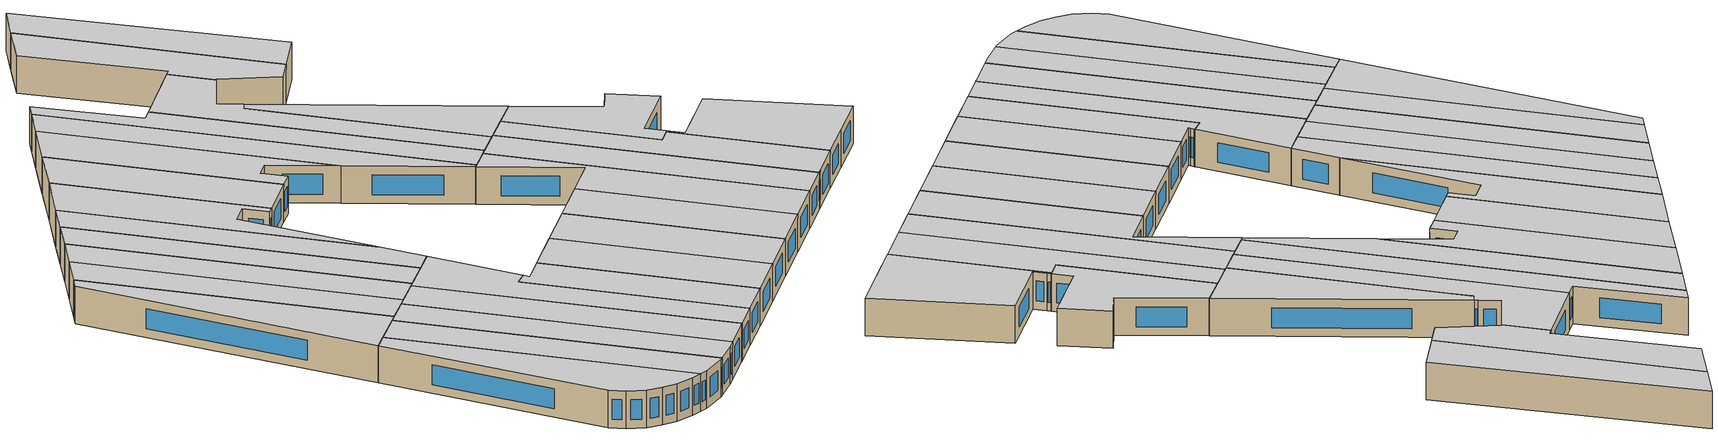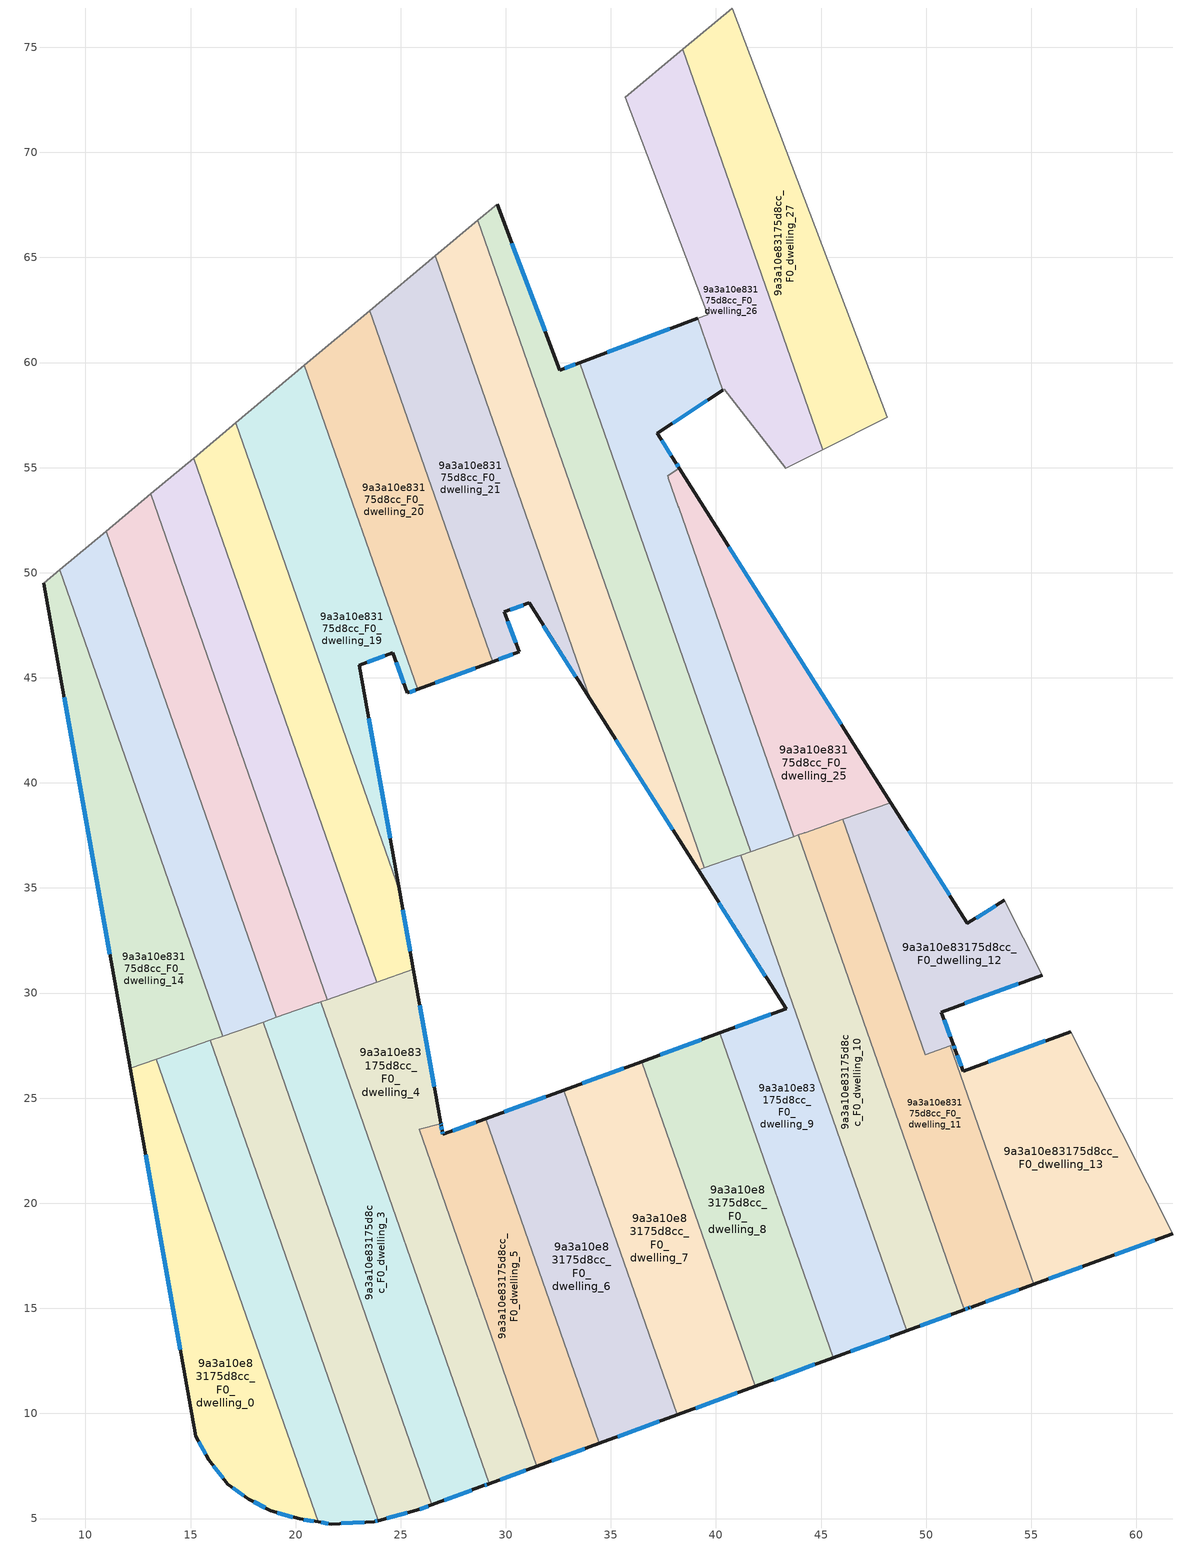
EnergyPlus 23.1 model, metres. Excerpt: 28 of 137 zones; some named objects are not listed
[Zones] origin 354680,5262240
9a3a10e83175d8cc_F0_dwelling_0
 floor ground (EU_floor_Construction): 13.38,26.85 21.07,4.84 20.19,4.98 18.81,5.38 17.77,5.93 16.78,6.64 15.87,7.79 15.25,8.91 12.13,26.41 z0
 wall outside (EU_wall_Construction): 12.13,26.41 15.25,8.91 15.87,7.79 16.78,6.64 17.77,5.93 18.81,5.38 20.19,4.98 21.07,4.84 z0:3
 wall to 9a3a10e83175d8cc_F0_dwelling_1 (EU_wall_Construction): 21.07,4.84 13.38,26.85 z0:3
 wall to 9a3a10e83175d8cc_F0_dwelling_14 (EU_wall_Construction): 13.38,26.85 12.13,26.41 z0:3
 window (EU_Window_Construction): 17.01,6.47 17.54,6.09 / 16.08,7.52 16.57,6.91 / 15.4,8.65 15.72,8.05 / 12.86,22.3 14.52,13.02 / 20.4,4.94 20.86,4.87 / 19.13,5.28 19.87,5.07 / 18.01,5.8 18.56,5.51 z0.7:2.3
 ceiling to 9a3a10e83175d8cc_F1_dwelling_0 (EU_floor_Construction): 21.07,4.84 13.38,26.85 12.13,26.41 15.25,8.91 15.87,7.79 16.78,6.64 17.77,5.93 18.81,5.38 20.19,4.98 z3
9a3a10e83175d8cc_F0_dwelling_1
 floor ground (EU_floor_Construction): 15.94,27.74 23.92,4.9 23.74,4.86 21.7,4.74 21.07,4.84 13.38,26.85 z0
 wall outside (EU_wall_Construction): 21.07,4.84 21.7,4.74 23.74,4.86 23.92,4.9 z0:3
 wall to 9a3a10e83175d8cc_F0_dwelling_2 (EU_wall_Construction): 23.92,4.9 15.94,27.74 z0:3
 wall to 9a3a10e83175d8cc_F0_dwelling_14 (EU_wall_Construction): 15.94,27.74 13.38,26.85 z0:3
 window (EU_Window_Construction): 23.78,4.87 23.88,4.89 / 22.18,4.77 23.26,4.83 / 21.22,4.81 21.55,4.76 z0.7:2.3
 ceiling to 9a3a10e83175d8cc_F1_dwelling_1 (EU_floor_Construction): 23.92,4.9 15.94,27.74 13.38,26.85 21.07,4.84 21.7,4.74 23.74,4.86 z3
9a3a10e83175d8cc_F0_dwelling_10
 floor ground (EU_floor_Construction): 43.91,37.52 51.81,14.93 49.09,13.93 41.18,36.57 z0
 wall outside (EU_wall_Construction): 49.09,13.93 51.81,14.93 z0:3
 wall to 9a3a10e83175d8cc_F0_dwelling_9 (EU_wall_Construction): 41.18,36.57 49.09,13.93 z0:3
 wall to 9a3a10e83175d8cc_F0_dwelling_11 (EU_wall_Construction): 51.81,14.93 43.91,37.52 z0:3
 wall to 9a3a10e83175d8cc_F0_dwelling_24 (EU_wall_Construction): 43.7,37.45 41.65,36.73 z0:3
 wall to 9a3a10e83175d8cc_F0_dwelling_23 (EU_wall_Construction): 41.65,36.73 41.18,36.57 z0:3
 wall to 9a3a10e83175d8cc_F0_dwelling_25 (EU_wall_Construction): 43.91,37.52 43.7,37.45 z0:3
 window (EU_Window_Construction): 49.73,14.17 51.17,14.7 z0.7:2.3
 ceiling to 9a3a10e83175d8cc_F1_dwelling_10 (EU_floor_Construction): 51.81,14.93 43.91,37.52 41.18,36.57 49.09,13.93 z3
9a3a10e83175d8cc_F0_dwelling_11
 floor ground (EU_floor_Construction): 46.04,38.26 49.96,27.07 51.15,27.5 55.12,16.14 52.14,15.05 52.04,15.02 51.81,14.93 43.91,37.52 44.15,37.6 44.2,37.62 44.24,37.64 z0
 wall outside (EU_wall_Construction): 51.81,14.93 52.04,15.02 52.14,15.05 55.12,16.14 z0:3
 wall to 9a3a10e83175d8cc_F0_dwelling_12 (EU_wall_Construction): 51.15,27.5 49.96,27.07 46.04,38.26 z0:3
 wall to 9a3a10e83175d8cc_F0_dwelling_13 (EU_wall_Construction): 55.12,16.14 51.15,27.5 z0:3
 wall to 9a3a10e83175d8cc_F0_dwelling_25 (EU_wall_Construction): 46.04,38.26 44.24,37.64 44.2,37.62 44.15,37.6 43.91,37.52 z0:3
 window (EU_Window_Construction): 52.84,15.31 54.42,15.89 / 52.07,15.03 52.12,15.04 / 51.87,14.95 51.99,15 z0.7:2.3
 ceiling to 9a3a10e83175d8cc_F1_dwelling_11 (EU_floor_Construction): 55.12,16.14 51.15,27.5 49.96,27.07 46.04,38.26 44.24,37.64 44.2,37.62 44.15,37.6 43.91,37.52 51.81,14.93 52.04,15.02 52.14,15.05 z3
9a3a10e83175d8cc_F0_dwelling_12
 floor ground (EU_floor_Construction): 53.71,34.41 55.52,30.84 50.72,29.09 51.29,27.55 49.96,27.07 46.04,38.26 48.33,39.06 51.97,33.31 z0
 wall outside (EU_wall_Construction): 53.71,34.41 51.97,33.31 48.33,39.06 / 51.29,27.55 50.72,29.09 55.52,30.84 z0:3
 wall adiabatic (EU_wall_Construction): 55.52,30.84 53.71,34.41 z0:3
 wall to 9a3a10e83175d8cc_F0_dwelling_25 (EU_wall_Construction): 48.33,39.06 46.04,38.27 z0:3
 wall to 9a3a10e83175d8cc_F0_dwelling_13 (EU_wall_Construction): 51.15,27.5 51.29,27.55 z0:3
 window (EU_Window_Construction): 51.11,34.66 49.18,37.71 / 53.3,34.15 52.38,33.57 / 51.84,29.5 54.39,30.43 / 51.15,27.92 50.85,28.73 z0.7:2.3
 ceiling to 9a3a10e83175d8cc_F1_dwelling_12 (EU_floor_Construction): 55.52,30.84 53.71,34.41 51.97,33.31 48.33,39.06 46.04,38.26 49.96,27.07 51.29,27.55 50.72,29.09 z3
9a3a10e83175d8cc_F0_dwelling_13
 floor ground (EU_floor_Construction): 56.87,28.16 61.73,18.56 58.12,17.25 55.12,16.14 51.15,27.5 51.29,27.55 51.39,27.27 51.76,26.29 z0
 wall outside (EU_wall_Construction): 56.87,28.16 51.76,26.29 51.39,27.27 51.29,27.55 / 55.12,16.14 58.12,17.25 61.73,18.56 z0:3
 wall adiabatic (EU_wall_Construction): 61.73,18.56 56.87,28.16 z0:3
 window (EU_Window_Construction): 51.37,27.34 51.31,27.49 / 51.67,26.52 51.48,27.04 / 55.67,27.72 52.96,26.73 / 58.97,17.55 60.88,18.25 / 55.82,16.4 57.42,16.99 z0.7:2.3
 ceiling to 9a3a10e83175d8cc_F1_dwelling_13 (EU_floor_Construction): 61.73,18.56 56.87,28.16 51.76,26.29 51.39,27.27 51.29,27.55 51.15,27.5 55.12,16.14 58.12,17.25 z3
9a3a10e83175d8cc_F0_dwelling_14
 floor ground (EU_floor_Construction): 8.77,50.13 16.53,27.95 12.13,26.41 8.02,49.5 z0
 wall outside (EU_wall_Construction): 8.02,49.5 12.13,26.41 z0:3
 wall to 9a3a10e83175d8cc_F0_dwelling_15 (EU_wall_Construction): 16.53,27.95 8.77,50.13 z0:3
 wall adiabatic (EU_wall_Construction): 8.77,50.13 8.02,49.5 z0:3
 wall to 9a3a10e83175d8cc_F0_dwelling_2 (EU_wall_Construction): 15.94,27.74 16.53,27.95 z0:3
 window (EU_Window_Construction): 8.99,44.08 11.17,31.84 z0.7:2.3
 ceiling to 9a3a10e83175d8cc_F1_dwelling_14 (EU_floor_Construction): 16.53,27.95 8.77,50.13 8.02,49.5 12.13,26.41 z3
9a3a10e83175d8cc_F0_dwelling_15
 floor ground (EU_floor_Construction): 10.98,51.98 19.07,28.84 16.53,27.95 8.77,50.13 z0
 wall to 9a3a10e83175d8cc_F0_dwelling_16 (EU_wall_Construction): 19.07,28.84 10.98,51.98 z0:3
 wall adiabatic (EU_wall_Construction): 10.98,51.98 8.77,50.13 z0:3
 wall to 9a3a10e83175d8cc_F0_dwelling_2 (EU_wall_Construction): 16.53,27.95 18.45,28.62 z0:3
 wall to 9a3a10e83175d8cc_F0_dwelling_3 (EU_wall_Construction): 18.45,28.62 19.07,28.84 z0:3
 ceiling to 9a3a10e83175d8cc_F1_dwelling_15 (EU_floor_Construction): 19.07,28.84 10.98,51.98 8.77,50.13 16.53,27.95 z3
9a3a10e83175d8cc_F0_dwelling_16
 floor ground (EU_floor_Construction): 13.1,53.75 21.51,29.69 19.07,28.84 10.98,51.98 z0
 wall to 9a3a10e83175d8cc_F0_dwelling_17 (EU_wall_Construction): 21.51,29.69 13.1,53.75 z0:3
 wall adiabatic (EU_wall_Construction): 13.1,53.75 10.98,51.98 z0:3
 wall to 9a3a10e83175d8cc_F0_dwelling_3 (EU_wall_Construction): 19.07,28.84 21.06,29.53 21.1,29.55 21.15,29.57 21.2,29.58 z0:3
 wall to 9a3a10e83175d8cc_F0_dwelling_4 (EU_wall_Construction): 21.2,29.58 21.51,29.69 z0:3
 ceiling to 9a3a10e83175d8cc_F1_dwelling_16 (EU_floor_Construction): 21.51,29.69 13.1,53.75 10.98,51.98 19.07,28.84 z3
9a3a10e83175d8cc_F0_dwelling_17
 floor ground (EU_floor_Construction): 15.14,55.46 23.86,30.51 21.51,29.69 13.1,53.75 z0
 wall to 9a3a10e83175d8cc_F0_dwelling_18 (EU_wall_Construction): 23.86,30.51 15.14,55.46 z0:3
 wall adiabatic (EU_wall_Construction): 15.14,55.46 13.1,53.75 z0:3
 wall to 9a3a10e83175d8cc_F0_dwelling_4 (EU_wall_Construction): 21.51,29.69 23.86,30.51 z0:3
 ceiling to 9a3a10e83175d8cc_F1_dwelling_17 (EU_floor_Construction): 23.86,30.51 15.14,55.46 13.1,53.75 21.51,29.69 z3
9a3a10e83175d8cc_F0_dwelling_18
 floor ground (EU_floor_Construction): 17.15,57.13 24.95,34.82 25.6,31.12 23.86,30.51 15.14,55.46 z0
 wall outside (EU_wall_Construction): 25.6,31.12 24.95,34.82 z0:3
 wall adiabatic (EU_wall_Construction): 17.15,57.13 15.14,55.46 z0:3
 wall to 9a3a10e83175d8cc_F0_dwelling_19 (EU_wall_Construction): 24.95,34.82 17.15,57.13 z0:3
 wall to 9a3a10e83175d8cc_F0_dwelling_4 (EU_wall_Construction): 23.86,30.51 25.6,31.12 z0:3
 window (EU_Window_Construction): 25.45,31.99 25.1,33.95 z0.7:2.3
 ceiling to 9a3a10e83175d8cc_F1_dwelling_18 (EU_floor_Construction): 25.6,31.12 24.95,34.82 17.15,57.13 15.14,55.46 23.86,30.51 z3
9a3a10e83175d8cc_F0_dwelling_19
 floor ground (EU_floor_Construction): 20.42,59.87 25.8,44.46 25.31,44.28 24.62,46.19 23.03,45.61 24.95,34.82 17.15,57.13 z0
 wall outside (EU_wall_Construction): 24.95,34.82 23.03,45.61 24.62,46.19 25.31,44.28 25.8,44.46 z0:3
 wall adiabatic (EU_wall_Construction): 20.42,59.87 17.15,57.13 z0:3
 wall to 9a3a10e83175d8cc_F0_dwelling_20 (EU_wall_Construction): 25.8,44.46 20.42,59.87 z0:3
 window (EU_Window_Construction): 24.5,37.35 23.48,43.07 / 25.43,44.32 25.69,44.42 / 24.78,45.74 25.15,44.73 / 23.4,45.74 24.24,46.05 z0.7:2.3
 ceiling to 9a3a10e83175d8cc_F1_dwelling_19 (EU_floor_Construction): 24.95,34.82 23.03,45.61 24.62,46.19 25.31,44.28 25.8,44.46 20.42,59.87 17.15,57.13 z3
9a3a10e83175d8cc_F0_dwelling_2
 floor ground (EU_floor_Construction): 18.45,28.62 26.48,5.66 25.73,5.38 23.92,4.9 15.94,27.74 z0
 wall outside (EU_wall_Construction): 23.92,4.9 25.73,5.38 26.48,5.66 z0:3
 wall to 9a3a10e83175d8cc_F0_dwelling_3 (EU_wall_Construction): 26.48,5.66 18.45,28.62 z0:3
 window (EU_Window_Construction): 25.91,5.45 26.3,5.59 / 24.35,5.02 25.31,5.27 z0.7:2.3
 ceiling to 9a3a10e83175d8cc_F1_dwelling_2 (EU_floor_Construction): 26.48,5.66 18.45,28.62 15.94,27.74 23.92,4.9 25.73,5.38 z3
9a3a10e83175d8cc_F0_dwelling_20
 floor ground (EU_floor_Construction): 23.54,62.47 29.37,45.77 25.8,44.46 20.42,59.87 z0
 wall outside (EU_wall_Construction): 25.8,44.46 29.37,45.77 z0:3
 wall to 9a3a10e83175d8cc_F0_dwelling_21 (EU_wall_Construction): 29.37,45.77 23.54,62.47 z0:3
 wall adiabatic (EU_wall_Construction): 23.54,62.47 20.42,59.87 z0:3
 window (EU_Window_Construction): 26.64,44.77 28.54,45.46 z0.7:2.3
 ceiling to 9a3a10e83175d8cc_F1_dwelling_20 (EU_floor_Construction): 29.37,45.77 23.54,62.47 20.42,59.87 25.8,44.46 z3
9a3a10e83175d8cc_F0_dwelling_21
 floor ground (EU_floor_Construction): 26.64,65.07 34.02,43.97 31.11,48.56 29.93,48.14 30.63,46.23 29.37,45.77 23.54,62.47 z0
 wall outside (EU_wall_Construction): 29.37,45.77 30.63,46.23 29.93,48.14 31.11,48.56 34.02,43.97 z0:3
 wall adiabatic (EU_wall_Construction): 26.64,65.07 23.54,62.47 z0:3
 wall to 9a3a10e83175d8cc_F0_dwelling_22 (EU_wall_Construction): 34.02,43.97 26.64,65.07 z0:3
 window (EU_Window_Construction): 30.21,48.24 30.83,48.46 / 30.47,46.68 30.1,47.69 / 29.67,45.88 30.34,46.12 / 31.79,47.48 33.34,45.05 z0.7:2.3
 ceiling to 9a3a10e83175d8cc_F1_dwelling_21 (EU_floor_Construction): 34.02,43.97 26.64,65.07 23.54,62.47 29.37,45.77 30.63,46.23 29.93,48.14 31.11,48.56 z3
9a3a10e83175d8cc_F0_dwelling_22
 floor ground (EU_floor_Construction): 28.67,66.77 39.44,35.96 39.21,35.88 39.16,35.86 34.02,43.97 26.64,65.07 z0
 wall outside (EU_wall_Construction): 34.02,43.97 39.16,35.86 z0:3
 wall to 9a3a10e83175d8cc_F0_dwelling_23 (EU_wall_Construction): 39.44,35.96 28.67,66.77 z0:3
 wall adiabatic (EU_wall_Construction): 28.67,66.77 26.64,65.07 z0:3
 wall to 9a3a10e83175d8cc_F0_dwelling_9 (EU_wall_Construction): 39.16,35.86 39.21,35.88 39.44,35.96 z0:3
 window (EU_Window_Construction): 35.23,42.06 37.95,37.76 z0.7:2.3
 ceiling to 9a3a10e83175d8cc_F1_dwelling_22 (EU_floor_Construction): 39.44,35.96 28.67,66.77 26.64,65.07 34.02,43.97 39.16,35.86 39.21,35.88 z3
9a3a10e83175d8cc_F0_dwelling_23
 floor ground (EU_floor_Construction): 33.52,59.99 41.65,36.73 39.44,35.96 28.67,66.77 29.58,67.53 32.58,59.63 z0
 wall outside (EU_wall_Construction): 33.52,59.99 32.58,59.63 29.58,67.53 z0:3
 wall to 9a3a10e83175d8cc_F0_dwelling_24 (EU_wall_Construction): 41.65,36.73 33.52,59.99 z0:3
 wall adiabatic (EU_wall_Construction): 29.58,67.53 28.67,66.77 z0:3
 wall to 9a3a10e83175d8cc_F0_dwelling_9 (EU_wall_Construction): 39.44,35.96 40.94,36.48 41.18,36.56 z0:3
 window (EU_Window_Construction): 31.87,61.49 30.29,65.67 / 33.3,59.91 32.8,59.72 z0.7:2.3
 ceiling to 9a3a10e83175d8cc_F1_dwelling_23 (EU_floor_Construction): 41.65,36.73 33.52,59.99 32.58,59.63 29.58,67.53 28.67,66.77 39.44,35.96 z3
9a3a10e83175d8cc_F0_dwelling_24
 floor ground (EU_floor_Construction): 39.13,62.11 40.32,58.68 37.2,56.63 38.09,55.24 38.25,54.98 37.7,54.62 43.7,37.45 41.65,36.73 33.52,59.99 z0
 wall outside (EU_wall_Construction): 38.25,54.98 38.09,55.24 37.2,56.63 40.32,58.68 / 39.13,62.11 33.52,59.99 z0:3
 wall to 9a3a10e83175d8cc_F0_dwelling_25 (EU_wall_Construction): 37.7,54.62 38.25,54.98 / 43.7,37.45 38.22,53.11 38.22,53.13 37.74,54.5 / 37.73,54.5 37.72,54.54 37.69,54.62 z0:3
 wall to 9a3a10e83175d8cc_F0_dwelling_26 (EU_wall_Construction): 40.32,58.68 39.13,62.11 z0:3
 window (EU_Window_Construction): 37.94,57.11 39.59,58.2 / 37.88,55.56 37.41,56.3 / 38.21,55.04 38.12,55.18 / 37.81,61.61 34.84,60.49 z0.7:2.3
 ceiling to 9a3a10e83175d8cc_F1_dwelling_24 (EU_floor_Construction): 43.7,37.45 37.7,54.62 38.25,54.98 38.09,55.24 37.2,56.63 40.32,58.68 39.13,62.11 33.52,59.99 41.65,36.73 z3
9a3a10e83175d8cc_F0_dwelling_25
 floor ground (EU_floor_Construction): 38.25,54.98 48.33,39.06 43.7,37.45 38.22,53.11 38.22,53.13 37.73,54.5 37.72,54.54 37.7,54.62 z0
 wall outside (EU_wall_Construction): 48.33,39.06 38.25,54.98 z0:3
 window (EU_Window_Construction): 45.96,42.8 40.61,51.24 z0.7:2.3
 ceiling to 9a3a10e83175d8cc_F1_dwelling_25 (EU_floor_Construction): 48.33,39.06 38.25,54.98 37.7,54.62 37.72,54.54 37.73,54.5 38.22,53.13 38.22,53.11 43.7,37.45 z3
9a3a10e83175d8cc_F0_dwelling_26
 floor ground (EU_floor_Construction): 38.41,74.91 45.08,55.85 43.33,54.98 40.39,58.73 40.32,58.68 39.13,62.11 39.6,62.29 35.68,72.62 z0
 wall adiabatic (EU_wall_Construction): 38.41,74.91 35.68,72.62 39.6,62.29 39.13,62.11 / 40.32,58.68 40.39,58.73 43.33,54.98 45.08,55.85 z0:3
 wall to 9a3a10e83175d8cc_F0_dwelling_27 (EU_wall_Construction): 45.08,55.85 38.41,74.91 z0:3
 ceiling to 9a3a10e83175d8cc_F1_dwelling_26 (EU_floor_Construction): 45.08,55.85 38.41,74.91 35.68,72.62 39.6,62.29 39.13,62.11 40.32,58.68 40.39,58.73 43.33,54.98 z3
9a3a10e83175d8cc_F0_dwelling_27
 floor ground (EU_floor_Construction): 40.77,76.87 48.16,57.39 45.08,55.85 38.41,74.91 z0
 wall adiabatic (EU_wall_Construction): 45.08,55.85 48.16,57.39 40.77,76.87 38.41,74.91 z0:3
 ceiling to 9a3a10e83175d8cc_F1_dwelling_27 (EU_floor_Construction): 48.16,57.39 40.77,76.87 38.41,74.91 45.08,55.85 z3
9a3a10e83175d8cc_F0_dwelling_3
 floor ground (EU_floor_Construction): 21.2,29.58 29.21,6.66 29.16,6.64 29.12,6.62 28.97,6.57 26.48,5.66 18.45,28.62 21.06,29.53 21.1,29.55 21.15,29.57 z0
 wall outside (EU_wall_Construction): 26.48,5.66 28.97,6.57 29.12,6.62 29.16,6.64 29.21,6.66 z0:3
 wall to 9a3a10e83175d8cc_F0_dwelling_4 (EU_wall_Construction): 29.21,6.66 21.2,29.58 z0:3
 window (EU_Window_Construction): 29.01,6.58 29.08,6.61 / 27.06,5.87 28.39,6.36 z0.7:2.3
 ceiling to 9a3a10e83175d8cc_F1_dwelling_3 (EU_floor_Construction): 28.97,6.57 29.12,6.62 29.16,6.64 29.21,6.66 21.2,29.58 21.15,29.57 21.1,29.55 21.06,29.53 18.45,28.62 26.48,5.66 z3
9a3a10e83175d8cc_F0_dwelling_4
 floor ground (EU_floor_Construction): 25.6,31.12 26.9,23.84 26.91,23.79 25.87,23.52 31.48,7.49 29.21,6.66 21.2,29.58 z0
 wall outside (EU_wall_Construction): 26.91,23.79 26.9,23.84 25.6,31.12 / 29.21,6.66 31.48,7.49 z0:3
 wall to 9a3a10e83175d8cc_F0_dwelling_5 (EU_wall_Construction): 31.48,7.49 25.87,23.52 26.91,23.79 z0:3
 window (EU_Window_Construction): 26.6,25.55 25.91,29.41 / 29.74,6.85 30.94,7.29 z0.7:2.3
 ceiling to 9a3a10e83175d8cc_F1_dwelling_4 (EU_floor_Construction): 31.48,7.49 25.87,23.52 26.91,23.79 26.9,23.84 25.6,31.12 21.2,29.58 29.21,6.66 z3
9a3a10e83175d8cc_F0_dwelling_5
 floor ground (EU_floor_Construction): 29.05,24.03 34.46,8.58 31.48,7.49 25.87,23.52 26.91,23.79 26.92,23.73 26.97,23.43 27,23.28 z0
 wall outside (EU_wall_Construction): 29.05,24.03 27,23.28 26.97,23.43 26.92,23.73 26.91,23.79 / 31.48,7.49 34.46,8.58 z0:3
 wall to 9a3a10e83175d8cc_F0_dwelling_6 (EU_wall_Construction): 34.46,8.58 29.05,24.03 z0:3
 window (EU_Window_Construction): 26.92,23.74 26.91,23.78 / 26.96,23.5 26.93,23.66 / 26.99,23.31 26.98,23.39 / 28.57,23.85 27.48,23.45 / 32.18,7.74 33.76,8.32 z0.7:2.3
 ceiling to 9a3a10e83175d8cc_F1_dwelling_5 (EU_floor_Construction): 34.46,8.58 29.05,24.03 27,23.28 26.97,23.43 26.92,23.73 26.91,23.79 25.87,23.52 31.48,7.49 z3
9a3a10e83175d8cc_F0_dwelling_6
 floor ground (EU_floor_Construction): 32.76,25.39 38.16,9.93 34.46,8.58 29.05,24.03 z0
 wall outside (EU_wall_Construction): 34.46,8.58 38.16,9.93 / 32.76,25.39 29.05,24.03 z0:3
 wall to 9a3a10e83175d8cc_F0_dwelling_7 (EU_wall_Construction): 38.16,9.93 32.76,25.39 z0:3
 window (EU_Window_Construction): 35.33,8.9 37.29,9.62 / 31.89,25.07 29.93,24.35 z0.7:2.3
 ceiling to 9a3a10e83175d8cc_F1_dwelling_6 (EU_floor_Construction): 38.16,9.93 32.76,25.39 29.05,24.03 34.46,8.58 z3
9a3a10e83175d8cc_F0_dwelling_7
 floor ground (EU_floor_Construction): 36.47,26.74 41.87,11.29 38.16,9.93 32.76,25.39 z0
 wall outside (EU_wall_Construction): 38.16,9.93 41.87,11.29 / 36.47,26.74 32.76,25.39 z0:3
 wall to 9a3a10e83175d8cc_F0_dwelling_8 (EU_wall_Construction): 41.87,11.29 36.47,26.74 z0:3
 window (EU_Window_Construction): 39.03,10.25 41,10.97 / 35.6,26.43 33.63,25.7 z0.7:2.3
 ceiling to 9a3a10e83175d8cc_F1_dwelling_7 (EU_floor_Construction): 41.87,11.29 36.47,26.74 32.76,25.39 38.16,9.93 z3
9a3a10e83175d8cc_F0_dwelling_8
 floor ground (EU_floor_Construction): 40.18,28.1 45.58,12.65 41.87,11.29 36.47,26.74 z0
 wall outside (EU_wall_Construction): 41.87,11.29 45.58,12.65 / 40.18,28.1 36.47,26.74 z0:3
 wall to 9a3a10e83175d8cc_F0_dwelling_9 (EU_wall_Construction): 45.58,12.65 40.18,28.1 z0:3
 window (EU_Window_Construction): 42.74,11.61 44.71,12.33 / 39.31,27.78 37.34,27.06 z0.7:2.3
 ceiling to 9a3a10e83175d8cc_F1_dwelling_8 (EU_floor_Construction): 45.58,12.65 40.18,28.1 36.47,26.74 41.87,11.29 z3
9a3a10e83175d8cc_F0_dwelling_9
 floor ground (EU_floor_Construction): 41.18,36.57 49.09,13.93 45.58,12.65 40.18,28.1 43.34,29.25 39.16,35.86 40.94,36.48 z0
 wall outside (EU_wall_Construction): 45.58,12.65 49.09,13.93 / 39.16,35.86 43.34,29.25 40.18,28.1 z0:3
 window (EU_Window_Construction): 46.41,12.95 48.26,13.63 / 42.6,28.98 40.92,28.37 / 40.14,34.31 42.35,30.81 z0.7:2.3
 ceiling to 9a3a10e83175d8cc_F1_dwelling_9 (EU_floor_Construction): 49.09,13.93 41.18,36.57 40.94,36.48 39.16,35.86 43.34,29.25 40.18,28.1 45.58,12.65 z3
[Building]
EU S2 Campaign: North Axis=0; Terrain=City; Solar Distribution=FullExterior
[Site:Location]
Budapest.Ferenc.Liszt.Intl.AP: Latitude=47.437; Longitude=19.256; Time Zone=1; Elevation=185
[SizingPeriod:WeatherFileDays]
AnnualSizingPeriod: Begin Month=1; Begin Day of Month=1; End Month=12; End Day of Month=31; Day of Week for Start Day=Monday; Use Weather File Daylight Saving Period=No; Use Weather File Rain and Snow Indicators=No
[MATERIAL]
EU_InternalMass_Material: Roughness=MediumRough; Thickness=0.1; Conductivity=1; Density=1800; Specific Heat=900; Thermal Absorptance=0.9; Solar Absorptance=0.7; Visible Absorptance=0.7
[MATERIAL:NOMASS] Roughness=MediumRough; Thermal Absorptance=0.9; Solar Absorptance=0.7; Visible Absorptance=0.7
Name | Thermal Resistance
EU_wall_NoMass | 0.832559
EU_floor_NoMass | 0.872794
[WINDOWMATERIAL:SIMPLEGLAZINGSYSTEM]
EU_Window_SimpleGlazing: UFactor=2.79869; Solar Heat Gain Coefficient=0.75; Visible Transmittance=0.75
[CONSTRUCTION]
EU_wall_Construction: EU_wall_NoMass
EU_floor_Construction: EU_floor_NoMass
EU_Window_Construction: EU_Window_SimpleGlazing
EU_InternalMass_Construction: EU_InternalMass_Material
[ZONE] Type=1; Multiplier=1; Ceiling Height=autocalculate; Floor Area=autocalculate; Part of Total Floor Area=Yes
Name | Volume
9a3a10e83175d8cc_F0_dwelling_0 | 193.944
9a3a10e83175d8cc_F0_dwelling_1 | 193.942
9a3a10e83175d8cc_F0_dwelling_10 | 208.256
9a3a10e83175d8cc_F0_dwelling_11 | 207.422
9a3a10e83175d8cc_F0_dwelling_12 | 138.479
9a3a10e83175d8cc_F0_dwelling_13 | 203.629
9a3a10e83175d8cc_F0_dwelling_14 | 193.95
9a3a10e83175d8cc_F0_dwelling_15 | 193.976
9a3a10e83175d8cc_F0_dwelling_16 | 193.928
9a3a10e83175d8cc_F0_dwelling_17 | 193.931
9a3a10e83175d8cc_F0_dwelling_18 | 193.932
9a3a10e83175d8cc_F0_dwelling_19 | 193.966
9a3a10e83175d8cc_F0_dwelling_2 | 193.969
9a3a10e83175d8cc_F0_dwelling_20 | 193.92
9a3a10e83175d8cc_F0_dwelling_21 | 203.853
9a3a10e83175d8cc_F0_dwelling_22 | 208.466
9a3a10e83175d8cc_F0_dwelling_23 | 202.812
9a3a10e83175d8cc_F0_dwelling_24 | 209.713
9a3a10e83175d8cc_F0_dwelling_25 | 152.463
9a3a10e83175d8cc_F0_dwelling_26 | 186.41
9a3a10e83175d8cc_F0_dwelling_27 | 193.927
9a3a10e83175d8cc_F0_dwelling_3 | 212.152
9a3a10e83175d8cc_F0_dwelling_4 | 212.217
9a3a10e83175d8cc_F0_dwelling_5 | 157.445
9a3a10e83175d8cc_F0_dwelling_6; 9a3a10e83175d8cc_F0_dwelling_8 | 193.945
9a3a10e83175d8cc_F0_dwelling_7 | 193.926
9a3a10e83175d8cc_F0_dwelling_9 | 211.968
[INTERNALMASS] Construction=EU_InternalMass_Construction
Name | Zone or ZoneList | Surface Area
9a3a10e83175d8cc_F0_dwelling_0_EU_InternalMass | 9a3a10e83175d8cc_F0_dwelling_0 | 64.6482
9a3a10e83175d8cc_F0_dwelling_1_EU_InternalMass | 9a3a10e83175d8cc_F0_dwelling_1 | 64.647
9a3a10e83175d8cc_F0_dwelling_2_EU_InternalMass | 9a3a10e83175d8cc_F0_dwelling_2 | 64.6565
9a3a10e83175d8cc_F0_dwelling_3_EU_InternalMass | 9a3a10e83175d8cc_F0_dwelling_3 | 70.7167
9a3a10e83175d8cc_F0_dwelling_4_EU_InternalMass | 9a3a10e83175d8cc_F0_dwelling_4 | 70.7404
9a3a10e83175d8cc_F0_dwelling_5_EU_InternalMass | 9a3a10e83175d8cc_F0_dwelling_5 | 52.4826
9a3a10e83175d8cc_F0_dwelling_6_EU_InternalMass | 9a3a10e83175d8cc_F0_dwelling_6 | 64.6485
9a3a10e83175d8cc_F0_dwelling_7_EU_InternalMass | 9a3a10e83175d8cc_F0_dwelling_7 | 64.6418
9a3a10e83175d8cc_F0_dwelling_8_EU_InternalMass | 9a3a10e83175d8cc_F0_dwelling_8 | 64.6481
9a3a10e83175d8cc_F0_dwelling_9_EU_InternalMass | 9a3a10e83175d8cc_F0_dwelling_9 | 70.6555
9a3a10e83175d8cc_F0_dwelling_10_EU_InternalMass | 9a3a10e83175d8cc_F0_dwelling_10 | 69.4148
9a3a10e83175d8cc_F0_dwelling_11_EU_InternalMass | 9a3a10e83175d8cc_F0_dwelling_11 | 69.1433
9a3a10e83175d8cc_F0_dwelling_12_EU_InternalMass | 9a3a10e83175d8cc_F0_dwelling_12 | 46.1572
9a3a10e83175d8cc_F0_dwelling_13_EU_InternalMass | 9a3a10e83175d8cc_F0_dwelling_13 | 67.8793
9a3a10e83175d8cc_F0_dwelling_14_EU_InternalMass | 9a3a10e83175d8cc_F0_dwelling_14 | 64.6501
9a3a10e83175d8cc_F0_dwelling_15_EU_InternalMass | 9a3a10e83175d8cc_F0_dwelling_15 | 64.6585
9a3a10e83175d8cc_F0_dwelling_16_EU_InternalMass | 9a3a10e83175d8cc_F0_dwelling_16 | 64.6425
9a3a10e83175d8cc_F0_dwelling_17_EU_InternalMass | 9a3a10e83175d8cc_F0_dwelling_17 | 64.6439
9a3a10e83175d8cc_F0_dwelling_18_EU_InternalMass | 9a3a10e83175d8cc_F0_dwelling_18 | 64.6441
9a3a10e83175d8cc_F0_dwelling_19_EU_InternalMass | 9a3a10e83175d8cc_F0_dwelling_19 | 64.6554
9a3a10e83175d8cc_F0_dwelling_20_EU_InternalMass | 9a3a10e83175d8cc_F0_dwelling_20 | 64.6399
9a3a10e83175d8cc_F0_dwelling_21_EU_InternalMass | 9a3a10e83175d8cc_F0_dwelling_21 | 67.9468
9a3a10e83175d8cc_F0_dwelling_22_EU_InternalMass | 9a3a10e83175d8cc_F0_dwelling_22 | 69.4987
9a3a10e83175d8cc_F0_dwelling_23_EU_InternalMass | 9a3a10e83175d8cc_F0_dwelling_23 | 67.6002
9a3a10e83175d8cc_F0_dwelling_24_EU_InternalMass | 9a3a10e83175d8cc_F0_dwelling_24 | 69.9022
9a3a10e83175d8cc_F0_dwelling_25_EU_InternalMass | 9a3a10e83175d8cc_F0_dwelling_25 | 50.8186
9a3a10e83175d8cc_F0_dwelling_26_EU_InternalMass | 9a3a10e83175d8cc_F0_dwelling_26 | 62.1366
9a3a10e83175d8cc_F0_dwelling_27_EU_InternalMass | 9a3a10e83175d8cc_F0_dwelling_27 | 64.6426
[OTHEREQUIPMENT] Fuel Type=Electricity; Design Level Calculation Method=Watts/Area; Power per Zone Floor Area=1; Fraction Latent=0; Fraction Radiant=0; Fraction Lost=0; Carbon Dioxide Generation Rate=0; EndUse Subcategory=EU_Step8_InternalGains
Name | Zone or ZoneList or Space or SpaceList | Schedule
EU_Step8_InternalGain_9a3a10e83175d8cc_F0_dwelling_0_f000 | 9a3a10e83175d8cc_F0_dwelling_0 | EU_Step8_GainSchedule_9a3a10e83175d8cc_F0_dwelling_0_f000
EU_Step8_InternalGain_9a3a10e83175d8cc_F0_dwelling_1_f000 | 9a3a10e83175d8cc_F0_dwelling_1 | EU_Step8_GainSchedule_9a3a10e83175d8cc_F0_dwelling_1_f000
EU_Step8_InternalGain_9a3a10e83175d8cc_F0_dwelling_2_f000 | 9a3a10e83175d8cc_F0_dwelling_2 | EU_Step8_GainSchedule_9a3a10e83175d8cc_F0_dwelling_2_f000
EU_Step8_InternalGain_9a3a10e83175d8cc_F0_dwelling_3_f000 | 9a3a10e83175d8cc_F0_dwelling_3 | EU_Step8_GainSchedule_9a3a10e83175d8cc_F0_dwelling_3_f000
EU_Step8_InternalGain_9a3a10e83175d8cc_F0_dwelling_4_f000 | 9a3a10e83175d8cc_F0_dwelling_4 | EU_Step8_GainSchedule_9a3a10e83175d8cc_F0_dwelling_4_f000
EU_Step8_InternalGain_9a3a10e83175d8cc_F0_dwelling_5_f000 | 9a3a10e83175d8cc_F0_dwelling_5 | EU_Step8_GainSchedule_9a3a10e83175d8cc_F0_dwelling_5_f000
EU_Step8_InternalGain_9a3a10e83175d8cc_F0_dwelling_6_f000 | 9a3a10e83175d8cc_F0_dwelling_6 | EU_Step8_GainSchedule_9a3a10e83175d8cc_F0_dwelling_6_f000
EU_Step8_InternalGain_9a3a10e83175d8cc_F0_dwelling_7_f000 | 9a3a10e83175d8cc_F0_dwelling_7 | EU_Step8_GainSchedule_9a3a10e83175d8cc_F0_dwelling_7_f000
EU_Step8_InternalGain_9a3a10e83175d8cc_F0_dwelling_8_f000 | 9a3a10e83175d8cc_F0_dwelling_8 | EU_Step8_GainSchedule_9a3a10e83175d8cc_F0_dwelling_8_f000
EU_Step8_InternalGain_9a3a10e83175d8cc_F0_dwelling_9_f000 | 9a3a10e83175d8cc_F0_dwelling_9 | EU_Step8_GainSchedule_9a3a10e83175d8cc_F0_dwelling_9_f000
EU_Step8_InternalGain_9a3a10e83175d8cc_F0_dwelling_10_f000 | 9a3a10e83175d8cc_F0_dwelling_10 | EU_Step8_GainSchedule_9a3a10e83175d8cc_F0_dwelling_10_f000
EU_Step8_InternalGain_9a3a10e83175d8cc_F0_dwelling_11_f000 | 9a3a10e83175d8cc_F0_dwelling_11 | EU_Step8_GainSchedule_9a3a10e83175d8cc_F0_dwelling_11_f000
EU_Step8_InternalGain_9a3a10e83175d8cc_F0_dwelling_12_f000 | 9a3a10e83175d8cc_F0_dwelling_12 | EU_Step8_GainSchedule_9a3a10e83175d8cc_F0_dwelling_12_f000
EU_Step8_InternalGain_9a3a10e83175d8cc_F0_dwelling_13_f000 | 9a3a10e83175d8cc_F0_dwelling_13 | EU_Step8_GainSchedule_9a3a10e83175d8cc_F0_dwelling_13_f000
EU_Step8_InternalGain_9a3a10e83175d8cc_F0_dwelling_14_f000 | 9a3a10e83175d8cc_F0_dwelling_14 | EU_Step8_GainSchedule_9a3a10e83175d8cc_F0_dwelling_14_f000
EU_Step8_InternalGain_9a3a10e83175d8cc_F0_dwelling_15_f000 | 9a3a10e83175d8cc_F0_dwelling_15 | EU_Step8_GainSchedule_9a3a10e83175d8cc_F0_dwelling_15_f000
EU_Step8_InternalGain_9a3a10e83175d8cc_F0_dwelling_16_f000 | 9a3a10e83175d8cc_F0_dwelling_16 | EU_Step8_GainSchedule_9a3a10e83175d8cc_F0_dwelling_16_f000
EU_Step8_InternalGain_9a3a10e83175d8cc_F0_dwelling_17_f000 | 9a3a10e83175d8cc_F0_dwelling_17 | EU_Step8_GainSchedule_9a3a10e83175d8cc_F0_dwelling_17_f000
EU_Step8_InternalGain_9a3a10e83175d8cc_F0_dwelling_18_f000 | 9a3a10e83175d8cc_F0_dwelling_18 | EU_Step8_GainSchedule_9a3a10e83175d8cc_F0_dwelling_18_f000
EU_Step8_InternalGain_9a3a10e83175d8cc_F0_dwelling_19_f000 | 9a3a10e83175d8cc_F0_dwelling_19 | EU_Step8_GainSchedule_9a3a10e83175d8cc_F0_dwelling_19_f000
EU_Step8_InternalGain_9a3a10e83175d8cc_F0_dwelling_20_f000 | 9a3a10e83175d8cc_F0_dwelling_20 | EU_Step8_GainSchedule_9a3a10e83175d8cc_F0_dwelling_20_f000
EU_Step8_InternalGain_9a3a10e83175d8cc_F0_dwelling_21_f000 | 9a3a10e83175d8cc_F0_dwelling_21 | EU_Step8_GainSchedule_9a3a10e83175d8cc_F0_dwelling_21_f000
EU_Step8_InternalGain_9a3a10e83175d8cc_F0_dwelling_22_f000 | 9a3a10e83175d8cc_F0_dwelling_22 | EU_Step8_GainSchedule_9a3a10e83175d8cc_F0_dwelling_22_f000
EU_Step8_InternalGain_9a3a10e83175d8cc_F0_dwelling_23_f000 | 9a3a10e83175d8cc_F0_dwelling_23 | EU_Step8_GainSchedule_9a3a10e83175d8cc_F0_dwelling_23_f000
EU_Step8_InternalGain_9a3a10e83175d8cc_F0_dwelling_24_f000 | 9a3a10e83175d8cc_F0_dwelling_24 | EU_Step8_GainSchedule_9a3a10e83175d8cc_F0_dwelling_24_f000
EU_Step8_InternalGain_9a3a10e83175d8cc_F0_dwelling_25_f000 | 9a3a10e83175d8cc_F0_dwelling_25 | EU_Step8_GainSchedule_9a3a10e83175d8cc_F0_dwelling_25_f000
EU_Step8_InternalGain_9a3a10e83175d8cc_F0_dwelling_26_f000 | 9a3a10e83175d8cc_F0_dwelling_26 | EU_Step8_GainSchedule_9a3a10e83175d8cc_F0_dwelling_26_f000
EU_Step8_InternalGain_9a3a10e83175d8cc_F0_dwelling_27_f000 | 9a3a10e83175d8cc_F0_dwelling_27 | EU_Step8_GainSchedule_9a3a10e83175d8cc_F0_dwelling_27_f000
[ZONEVENTILATION:DESIGNFLOWRATE] Schedule=EU_AlwaysOn; Design Flow Rate Calculation Method=AirChanges/Hour; Air Changes per Hour=0.475469; Ventilation Type=Natural; Fan Pressure Rise=0; Fan Total Efficiency=1; Constant Term Coefficient=1; Temperature Term Coefficient=0; Velocity Term Coefficient=0; Velocity Squared Term Coefficient=0; Minimum Indoor Temperature=-100; Maximum Indoor Temperature=100; Delta Temperature=-100; Minimum Outdoor Temperature=-100; Maximum Outdoor Temperature=100; Maximum Wind Speed=40
Name | Zone or ZoneList or Space or SpaceList
EU_ConstantAir_9a3a10e83175d8cc_F0_dwelling_0 | 9a3a10e83175d8cc_F0_dwelling_0
EU_ConstantAir_9a3a10e83175d8cc_F0_dwelling_1 | 9a3a10e83175d8cc_F0_dwelling_1
EU_ConstantAir_9a3a10e83175d8cc_F0_dwelling_2 | 9a3a10e83175d8cc_F0_dwelling_2
EU_ConstantAir_9a3a10e83175d8cc_F0_dwelling_3 | 9a3a10e83175d8cc_F0_dwelling_3
EU_ConstantAir_9a3a10e83175d8cc_F0_dwelling_4 | 9a3a10e83175d8cc_F0_dwelling_4
EU_ConstantAir_9a3a10e83175d8cc_F0_dwelling_5 | 9a3a10e83175d8cc_F0_dwelling_5
EU_ConstantAir_9a3a10e83175d8cc_F0_dwelling_6 | 9a3a10e83175d8cc_F0_dwelling_6
EU_ConstantAir_9a3a10e83175d8cc_F0_dwelling_7 | 9a3a10e83175d8cc_F0_dwelling_7
EU_ConstantAir_9a3a10e83175d8cc_F0_dwelling_8 | 9a3a10e83175d8cc_F0_dwelling_8
EU_ConstantAir_9a3a10e83175d8cc_F0_dwelling_9 | 9a3a10e83175d8cc_F0_dwelling_9
EU_ConstantAir_9a3a10e83175d8cc_F0_dwelling_10 | 9a3a10e83175d8cc_F0_dwelling_10
EU_ConstantAir_9a3a10e83175d8cc_F0_dwelling_11 | 9a3a10e83175d8cc_F0_dwelling_11
EU_ConstantAir_9a3a10e83175d8cc_F0_dwelling_12 | 9a3a10e83175d8cc_F0_dwelling_12
EU_ConstantAir_9a3a10e83175d8cc_F0_dwelling_13 | 9a3a10e83175d8cc_F0_dwelling_13
EU_ConstantAir_9a3a10e83175d8cc_F0_dwelling_14 | 9a3a10e83175d8cc_F0_dwelling_14
EU_ConstantAir_9a3a10e83175d8cc_F0_dwelling_15 | 9a3a10e83175d8cc_F0_dwelling_15
EU_ConstantAir_9a3a10e83175d8cc_F0_dwelling_16 | 9a3a10e83175d8cc_F0_dwelling_16
EU_ConstantAir_9a3a10e83175d8cc_F0_dwelling_17 | 9a3a10e83175d8cc_F0_dwelling_17
EU_ConstantAir_9a3a10e83175d8cc_F0_dwelling_18 | 9a3a10e83175d8cc_F0_dwelling_18
EU_ConstantAir_9a3a10e83175d8cc_F0_dwelling_19 | 9a3a10e83175d8cc_F0_dwelling_19
EU_ConstantAir_9a3a10e83175d8cc_F0_dwelling_20 | 9a3a10e83175d8cc_F0_dwelling_20
EU_ConstantAir_9a3a10e83175d8cc_F0_dwelling_21 | 9a3a10e83175d8cc_F0_dwelling_21
EU_ConstantAir_9a3a10e83175d8cc_F0_dwelling_22 | 9a3a10e83175d8cc_F0_dwelling_22
EU_ConstantAir_9a3a10e83175d8cc_F0_dwelling_23 | 9a3a10e83175d8cc_F0_dwelling_23
EU_ConstantAir_9a3a10e83175d8cc_F0_dwelling_24 | 9a3a10e83175d8cc_F0_dwelling_24
EU_ConstantAir_9a3a10e83175d8cc_F0_dwelling_25 | 9a3a10e83175d8cc_F0_dwelling_25
EU_ConstantAir_9a3a10e83175d8cc_F0_dwelling_26 | 9a3a10e83175d8cc_F0_dwelling_26
EU_ConstantAir_9a3a10e83175d8cc_F0_dwelling_27 | 9a3a10e83175d8cc_F0_dwelling_27
[HVACTEMPLATE:THERMOSTAT] Constant Heating Setpoint=20; Constant Cooling Setpoint=50
EU_HeatOnly_9a3a10e83175d8cc_F0_dwelling_0; EU_HeatOnly_9a3a10e83175d8cc_F0_dwelling_1; EU_HeatOnly_9a3a10e83175d8cc_F0_dwelling_2; EU_HeatOnly_9a3a10e83175d8cc_F0_dwelling_3; EU_HeatOnly_9a3a10e83175d8cc_F0_dwelling_4; EU_HeatOnly_9a3a10e83175d8cc_F0_dwelling_5; EU_HeatOnly_9a3a10e83175d8cc_F0_dwelling_6; EU_HeatOnly_9a3a10e83175d8cc_F0_dwelling_7
[HVACTEMPLATE:ZONE:IDEALLOADSAIRSYSTEM] System Availability Schedule=EU_AlwaysOn; Maximum Heating Supply Air Temperature=50; Minimum Cooling Supply Air Temperature=13; Maximum Heating Supply Air Humidity Ratio=0.0156; Minimum Cooling Supply Air Humidity Ratio=0.0077; Heating Limit=NoLimit; Cooling Limit=NoLimit; Heating Availability Schedule=EU_AlwaysOn; Cooling Availability Schedule=EU_CoolingOff; Dehumidification Control Type=ConstantSensibleHeatRatio; Cooling Sensible Heat Ratio=0.7; Dehumidification Setpoint=60; Humidification Control Type=None; Humidification Setpoint=30; Outdoor Air Method=None; Outdoor Air Flow Rate per Person=0.00944; Outdoor Air Flow Rate per Zone Floor Area=0; Outdoor Air Flow Rate per Zone=0; Demand Controlled Ventilation Type=None; Outdoor Air Economizer Type=NoEconomizer; Heat Recovery Type=None; Sensible Heat Recovery Effectiveness=0.7; Latent Heat Recovery Effectiveness=0.65
Name | Template Thermostat
9a3a10e83175d8cc_F0_dwelling_0 | EU_HeatOnly_9a3a10e83175d8cc_F0_dwelling_0
9a3a10e83175d8cc_F0_dwelling_1 | EU_HeatOnly_9a3a10e83175d8cc_F0_dwelling_1
9a3a10e83175d8cc_F0_dwelling_2 | EU_HeatOnly_9a3a10e83175d8cc_F0_dwelling_2
9a3a10e83175d8cc_F0_dwelling_3 | EU_HeatOnly_9a3a10e83175d8cc_F0_dwelling_3
9a3a10e83175d8cc_F0_dwelling_4 | EU_HeatOnly_9a3a10e83175d8cc_F0_dwelling_4
9a3a10e83175d8cc_F0_dwelling_5 | EU_HeatOnly_9a3a10e83175d8cc_F0_dwelling_5
9a3a10e83175d8cc_F0_dwelling_6 | EU_HeatOnly_9a3a10e83175d8cc_F0_dwelling_6
9a3a10e83175d8cc_F0_dwelling_7 | EU_HeatOnly_9a3a10e83175d8cc_F0_dwelling_7
9a3a10e83175d8cc_F0_dwelling_8 | EU_HeatOnly_9a3a10e83175d8cc_F0_dwelling_8
9a3a10e83175d8cc_F0_dwelling_9 | EU_HeatOnly_9a3a10e83175d8cc_F0_dwelling_9
9a3a10e83175d8cc_F0_dwelling_10 | EU_HeatOnly_9a3a10e83175d8cc_F0_dwelling_10
9a3a10e83175d8cc_F0_dwelling_11 | EU_HeatOnly_9a3a10e83175d8cc_F0_dwelling_11
9a3a10e83175d8cc_F0_dwelling_12 | EU_HeatOnly_9a3a10e83175d8cc_F0_dwelling_12
9a3a10e83175d8cc_F0_dwelling_13 | EU_HeatOnly_9a3a10e83175d8cc_F0_dwelling_13
9a3a10e83175d8cc_F0_dwelling_14 | EU_HeatOnly_9a3a10e83175d8cc_F0_dwelling_14
9a3a10e83175d8cc_F0_dwelling_15 | EU_HeatOnly_9a3a10e83175d8cc_F0_dwelling_15
9a3a10e83175d8cc_F0_dwelling_16 | EU_HeatOnly_9a3a10e83175d8cc_F0_dwelling_16
9a3a10e83175d8cc_F0_dwelling_17 | EU_HeatOnly_9a3a10e83175d8cc_F0_dwelling_17
9a3a10e83175d8cc_F0_dwelling_18 | EU_HeatOnly_9a3a10e83175d8cc_F0_dwelling_18
9a3a10e83175d8cc_F0_dwelling_19 | EU_HeatOnly_9a3a10e83175d8cc_F0_dwelling_19
9a3a10e83175d8cc_F0_dwelling_20 | EU_HeatOnly_9a3a10e83175d8cc_F0_dwelling_20
9a3a10e83175d8cc_F0_dwelling_21 | EU_HeatOnly_9a3a10e83175d8cc_F0_dwelling_21
9a3a10e83175d8cc_F0_dwelling_22 | EU_HeatOnly_9a3a10e83175d8cc_F0_dwelling_22
9a3a10e83175d8cc_F0_dwelling_23 | EU_HeatOnly_9a3a10e83175d8cc_F0_dwelling_23
9a3a10e83175d8cc_F0_dwelling_24 | EU_HeatOnly_9a3a10e83175d8cc_F0_dwelling_24
9a3a10e83175d8cc_F0_dwelling_25 | EU_HeatOnly_9a3a10e83175d8cc_F0_dwelling_25
9a3a10e83175d8cc_F0_dwelling_26 | EU_HeatOnly_9a3a10e83175d8cc_F0_dwelling_26
9a3a10e83175d8cc_F0_dwelling_27 | EU_HeatOnly_9a3a10e83175d8cc_F0_dwelling_27
[SIZING:ZONE] Zone Cooling Design Supply Air Temperature Input Method=SupplyAirTemperature; Zone Cooling Design Supply Air Temperature=13; Zone Heating Design Supply Air Temperature Input Method=SupplyAirTemperature; Zone Heating Design Supply Air Temperature=50; Zone Cooling Design Supply Air Humidity Ratio=0.008; Zone Heating Design Supply Air Humidity Ratio=0.008; Cooling Design Air Flow Method=DesignDay; Cooling Design Air Flow Rate=0; Cooling Minimum Air Flow per Zone Floor Area=0.000762; Cooling Minimum Air Flow=0; Cooling Minimum Air Flow Fraction=0.2; Heating Design Air Flow Method=DesignDay; Heating Design Air Flow Rate=0; Heating Maximum Air Flow per Zone Floor Area=0.002032; Heating Maximum Air Flow=0.141576; Heating Maximum Air Flow Fraction=0.3; Account for Dedicated Outdoor Air System=No; Dedicated Outdoor Air System Control Strategy=NeutralSupplyAir; Dedicated Outdoor Air Low Setpoint Temperature for Design=autosize; Dedicated Outdoor Air High Setpoint Temperature for Design=autosize; Zone Load Sizing Method=Sensible Load Only No Latent Load; Zone Latent Cooling Design Supply Air Humidity Ratio Input Method=HumidityRatioDifference; Zone Cooling Design Supply Air Humidity Ratio Difference=0.005; Zone Latent Heating Design Supply Air Humidity Ratio Input Method=HumidityRatioDifference; Zone Humidification Design Supply Air Humidity Ratio Difference=0.005
9a3a10e83175d8cc_F0_dwelling_0; 9a3a10e83175d8cc_F0_dwelling_1; 9a3a10e83175d8cc_F0_dwelling_2; 9a3a10e83175d8cc_F0_dwelling_3; 9a3a10e83175d8cc_F0_dwelling_4; 9a3a10e83175d8cc_F0_dwelling_5; 9a3a10e83175d8cc_F0_dwelling_6; 9a3a10e83175d8cc_F0_dwelling_7; 9a3a10e83175d8cc_F0_dwelling_8; 9a3a10e83175d8cc_F0_dwelling_9; 9a3a10e83175d8cc_F0_dwelling_10; 9a3a10e83175d8cc_F0_dwelling_11; 9a3a10e83175d8cc_F0_dwelling_12; 9a3a10e83175d8cc_F0_dwelling_13; 9a3a10e83175d8cc_F0_dwelling_14; 9a3a10e83175d8cc_F0_dwelling_15; 9a3a10e83175d8cc_F0_dwelling_16; 9a3a10e83175d8cc_F0_dwelling_17; 9a3a10e83175d8cc_F0_dwelling_18; 9a3a10e83175d8cc_F0_dwelling_19; 9a3a10e83175d8cc_F0_dwelling_20; 9a3a10e83175d8cc_F0_dwelling_21; 9a3a10e83175d8cc_F0_dwelling_22; 9a3a10e83175d8cc_F0_dwelling_23; 9a3a10e83175d8cc_F0_dwelling_24; 9a3a10e83175d8cc_F0_dwelling_25; 9a3a10e83175d8cc_F0_dwelling_26; 9a3a10e83175d8cc_F0_dwelling_27
[SCHEDULE:CONSTANT]
Name | Hourly Value
EU_AlwaysOn | 1
EU_CoolingOff | 0
[SCHEDULE:FILE] Column Number=1; Rows to Skip at Top=0; Number of Hours of Data=8760; Column Separator=Comma; Interpolate to Timestep=No; Minutes per Item=60; Adjust Schedule for Daylight Savings=Yes
Name | File
EU_Step8_GainSchedule_9a3a10e83175d8cc_F0_dwelling_0_f000 | ../../schedules/9a3a10e83175d8cc/9a3a10e83175d8cc_F0_dwelling_0_f000_gain.csv
EU_Step8_GainSchedule_9a3a10e83175d8cc_F0_dwelling_1_f000 | ../../schedules/9a3a10e83175d8cc/9a3a10e83175d8cc_F0_dwelling_1_f000_gain.csv
EU_Step8_GainSchedule_9a3a10e83175d8cc_F0_dwelling_2_f000 | ../../schedules/9a3a10e83175d8cc/9a3a10e83175d8cc_F0_dwelling_2_f000_gain.csv
EU_Step8_GainSchedule_9a3a10e83175d8cc_F0_dwelling_3_f000 | ../../schedules/9a3a10e83175d8cc/9a3a10e83175d8cc_F0_dwelling_3_f000_gain.csv
EU_Step8_GainSchedule_9a3a10e83175d8cc_F0_dwelling_4_f000 | ../../schedules/9a3a10e83175d8cc/9a3a10e83175d8cc_F0_dwelling_4_f000_gain.csv
EU_Step8_GainSchedule_9a3a10e83175d8cc_F0_dwelling_5_f000 | ../../schedules/9a3a10e83175d8cc/9a3a10e83175d8cc_F0_dwelling_5_f000_gain.csv
EU_Step8_GainSchedule_9a3a10e83175d8cc_F0_dwelling_6_f000 | ../../schedules/9a3a10e83175d8cc/9a3a10e83175d8cc_F0_dwelling_6_f000_gain.csv
EU_Step8_GainSchedule_9a3a10e83175d8cc_F0_dwelling_7_f000 | ../../schedules/9a3a10e83175d8cc/9a3a10e83175d8cc_F0_dwelling_7_f000_gain.csv
EU_Step8_GainSchedule_9a3a10e83175d8cc_F0_dwelling_8_f000 | ../../schedules/9a3a10e83175d8cc/9a3a10e83175d8cc_F0_dwelling_8_f000_gain.csv
EU_Step8_GainSchedule_9a3a10e83175d8cc_F0_dwelling_9_f000 | ../../schedules/9a3a10e83175d8cc/9a3a10e83175d8cc_F0_dwelling_9_f000_gain.csv
EU_Step8_GainSchedule_9a3a10e83175d8cc_F0_dwelling_10_f000 | ../../schedules/9a3a10e83175d8cc/9a3a10e83175d8cc_F0_dwelling_10_f000_gain.csv
EU_Step8_GainSchedule_9a3a10e83175d8cc_F0_dwelling_11_f000 | ../../schedules/9a3a10e83175d8cc/9a3a10e83175d8cc_F0_dwelling_11_f000_gain.csv
EU_Step8_GainSchedule_9a3a10e83175d8cc_F0_dwelling_12_f000 | ../../schedules/9a3a10e83175d8cc/9a3a10e83175d8cc_F0_dwelling_12_f000_gain.csv
EU_Step8_GainSchedule_9a3a10e83175d8cc_F0_dwelling_13_f000 | ../../schedules/9a3a10e83175d8cc/9a3a10e83175d8cc_F0_dwelling_13_f000_gain.csv
EU_Step8_GainSchedule_9a3a10e83175d8cc_F0_dwelling_14_f000 | ../../schedules/9a3a10e83175d8cc/9a3a10e83175d8cc_F0_dwelling_14_f000_gain.csv
EU_Step8_GainSchedule_9a3a10e83175d8cc_F0_dwelling_15_f000 | ../../schedules/9a3a10e83175d8cc/9a3a10e83175d8cc_F0_dwelling_15_f000_gain.csv
EU_Step8_GainSchedule_9a3a10e83175d8cc_F0_dwelling_16_f000 | ../../schedules/9a3a10e83175d8cc/9a3a10e83175d8cc_F0_dwelling_16_f000_gain.csv
EU_Step8_GainSchedule_9a3a10e83175d8cc_F0_dwelling_17_f000 | ../../schedules/9a3a10e83175d8cc/9a3a10e83175d8cc_F0_dwelling_17_f000_gain.csv
EU_Step8_GainSchedule_9a3a10e83175d8cc_F0_dwelling_18_f000 | ../../schedules/9a3a10e83175d8cc/9a3a10e83175d8cc_F0_dwelling_18_f000_gain.csv
EU_Step8_GainSchedule_9a3a10e83175d8cc_F0_dwelling_19_f000 | ../../schedules/9a3a10e83175d8cc/9a3a10e83175d8cc_F0_dwelling_19_f000_gain.csv
EU_Step8_GainSchedule_9a3a10e83175d8cc_F0_dwelling_20_f000 | ../../schedules/9a3a10e83175d8cc/9a3a10e83175d8cc_F0_dwelling_20_f000_gain.csv
EU_Step8_GainSchedule_9a3a10e83175d8cc_F0_dwelling_21_f000 | ../../schedules/9a3a10e83175d8cc/9a3a10e83175d8cc_F0_dwelling_21_f000_gain.csv
EU_Step8_GainSchedule_9a3a10e83175d8cc_F0_dwelling_22_f000 | ../../schedules/9a3a10e83175d8cc/9a3a10e83175d8cc_F0_dwelling_22_f000_gain.csv
EU_Step8_GainSchedule_9a3a10e83175d8cc_F0_dwelling_23_f000 | ../../schedules/9a3a10e83175d8cc/9a3a10e83175d8cc_F0_dwelling_23_f000_gain.csv
EU_Step8_GainSchedule_9a3a10e83175d8cc_F0_dwelling_24_f000 | ../../schedules/9a3a10e83175d8cc/9a3a10e83175d8cc_F0_dwelling_24_f000_gain.csv
EU_Step8_GainSchedule_9a3a10e83175d8cc_F0_dwelling_25_f000 | ../../schedules/9a3a10e83175d8cc/9a3a10e83175d8cc_F0_dwelling_25_f000_gain.csv
EU_Step8_GainSchedule_9a3a10e83175d8cc_F0_dwelling_26_f000 | ../../schedules/9a3a10e83175d8cc/9a3a10e83175d8cc_F0_dwelling_26_f000_gain.csv
EU_Step8_GainSchedule_9a3a10e83175d8cc_F0_dwelling_27_f000 | ../../schedules/9a3a10e83175d8cc/9a3a10e83175d8cc_F0_dwelling_27_f000_gain.csv
